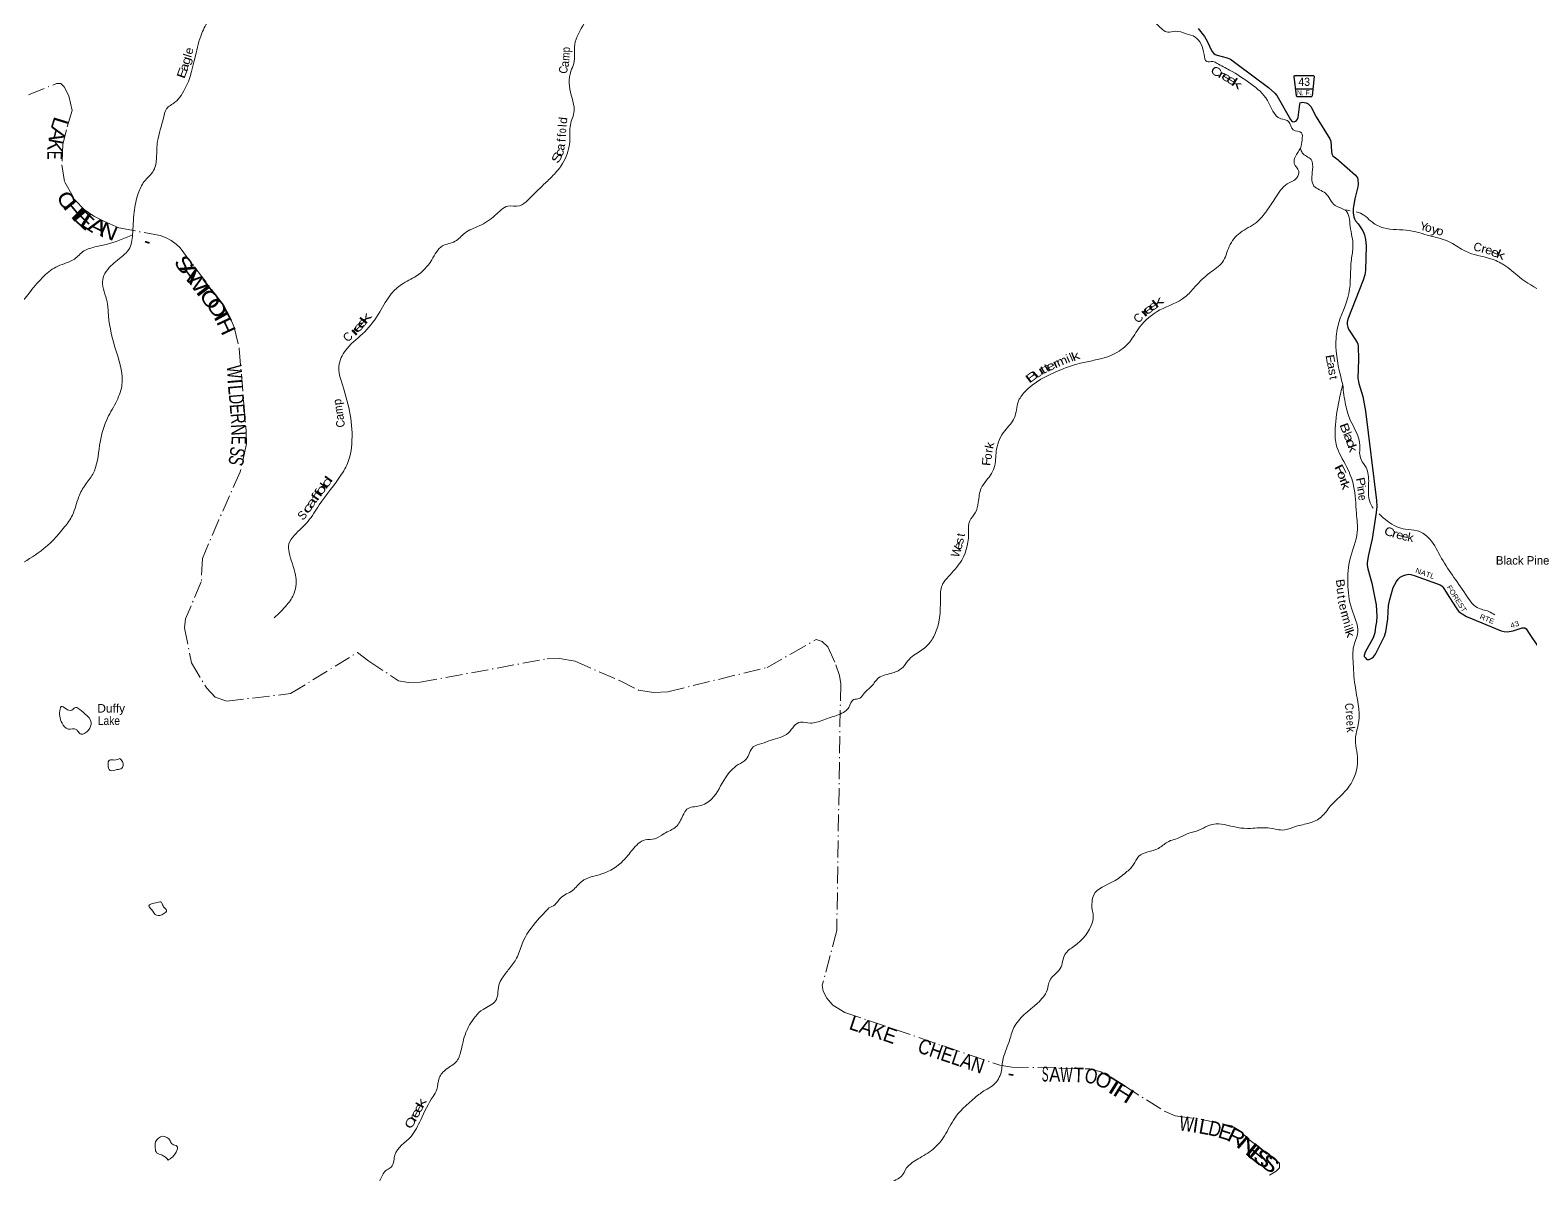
# Model space of a CAD drawing. Header units: feet. Extents: x 0 to 246606, y 183576 to 368785.
# Drawn here: x 141135 to 176587, y 284863 to 311905 of the extents above; entities that cross this region are included whole.
import ezdxf
from ezdxf.enums import TextEntityAlignment as Align

# ---------------------------------------------------------------- set-up
doc = ezdxf.new("R2010")
doc.units = ezdxf.units.FT
doc.header["$LTSCALE"] = 80
doc.linetypes.add('DOT_DASHED', pattern=[7.7, 5, -1.2, 0.3, -1.2])
for name, color, linetype, lineweight in [('29', 7, 'Continuous', 25), ('30', 7, 'Continuous', 25), ('39', 7, 'Continuous', 13), ('41', 7, 'Continuous', 13), ('44', 7, 'DOT_DASHED', 13)]:
    doc.layers.add(name, color=color, linetype=linetype, lineweight=lineweight)

msp = doc.modelspace()

# ---------------------------------------------------------------- linework, layer by layer
at = {"layer": '29'}
for points in [[(168728.82, 311940.42), (168871.87, 311755.83), (168940.45, 311643.09), (169047.59, 311407.79), (169094.62, 311354.2), (169128.25, 311328.97), (169172.26, 311311.59), (169409.1, 311248.07), (169489.69, 311215.42), (169650.25, 311099.96), (170384.16, 310544.83), (170540.4, 310410.05), (170581.34, 310360.27), (170910.28, 309789.4), (170933.37, 309759.23), (170956.48, 309745.57), (170996.68, 309739.38), (171021.63, 309748.72), (171048.94, 309770.8), (171072.06, 309803.39), (171084.55, 309836.45), (171125.46, 310156.97), (171137.21, 310181.89), (171158.22, 310195.56), (171187.64, 310198.72), (171229.58, 310195.67), (171275.9, 310186.1), (171326.33, 310161.92), (171351.55, 310140.89), (171388.34, 310099.6), (171515.58, 309852.3), (171839.09, 309335.51), (171856.54, 309283.49), (171871.49, 309035.73), (171883.22, 308978.04), (171897.93, 308947.54), (171909.98, 308931.12), (172033.85, 308836.28)], [(172033.85, 308836.28), (172048.72, 308824.89), (172442.21, 308477.57), (172469.2, 308441.77), (172488.44, 308412.38), (172496.85, 308372.43), (172505.25, 308260.98), (172500.16, 308202.13), (172427.02, 307919.76), (172391.61, 307736.27), (172389.68, 307692.17), (172389.68, 307589.13), (172404.39, 307481.89), (172416.76, 307442.21), (172444.32, 307397.78), (172501.4, 307327.71), (172585.12, 307209.58), (172625.05, 307146.5), (172652.74, 307068.42), (172677.59, 306959.35), (172691.81, 306804.63), (172679.88, 306236.41), (172673.39, 306167.64), (172662.88, 306125.58), (172620.61, 305998.42), (172261.1, 305078.21), (172246.8, 305007.94), (172246.8, 304949.06), (172257.3, 304883.88), (172274.02, 304838.5), (172423.22, 304615.46), (172480.06, 304522.19), (172494.77, 304488.55), (172504.05, 304446.55), (172511.28, 304118.16), (172501.07, 303678.97), (172517.37, 303556.05), (172618.76, 303250.21), (172682.21, 302901.91), (172940.66, 300791.44), (172946.58, 300648.82), (172933.68, 300509.34), (172837.74, 299886.37), (172746.9, 299511.25), (172719.62, 299326.16), (172719.62, 299263.08), (172732.09, 299178.74), (172831.58, 298842.67), (172927.74, 298325.26), (172942.37, 298062.38), (172938.17, 297927.8), (172915.61, 297811.43), (172900.34, 297667.05), (172860.44, 297547.27), (172673.22, 297210.04), (172648.17, 297132.94), (172648.17, 297107.7), (172667.68, 297081.07), (172711.21, 297040.42), (172762.09, 297035.11), (172828.89, 297065.65), (172870.92, 297103.5), (172914.01, 297160.64), (173128.96, 297590.67), (173156.72, 297688.08), (173209.65, 298000), (173218.52, 298312.33), (173249.18, 298453.5), (173331.23, 298737.92), (173408.89, 298882.47), (173450.92, 298937.14), (173500.76, 298980.38), (173560.19, 299012.85), (173627.44, 299038.08), (173690.48, 299050.7), (173751.16, 299043.86), (173854.39, 299017.05), (174441.81, 298800.85), (174489.03, 298771.02), (174514.24, 298741.58), (174542.92, 298694.08)], [(174542.92, 298694.08), (174607.01, 298587.95), (174804.65, 298278.47), (174850.82, 298210.92), (174880.25, 298175.17), (174913.51, 298148.59), (174963.95, 298112.85), (175060.13, 298053.85), (175883.47, 297712.66), (175951.62, 297696.49), (176023.07, 297692.29), (176168.18, 297715.83), (176376.11, 297784.81), (176409.73, 297789.02), (176442.62, 297783.43), (176476.98, 297763.78), (176563.5, 297628.78), (176736.94, 297357.49)]]:
    msp.add_lwpolyline(points, dxfattribs=at)
at = {"layer": '30'}
msp.add_line((171031.49, 310517.41), (171436.56, 310517.41), dxfattribs=at)
msp.add_lwpolyline([(171077.34, 310326.86), (171058.36, 310328.97), (171047.12, 310348.66), (170991.59, 310809.32), (170997.21, 310820.57), (171011.27, 310829.01), (171452.67, 310827.6), (171459.7, 310823.38), (171466.73, 310807.91), (171419.63, 310354.29), (171410.49, 310335.3), (171399.96, 310326.15)], close=True, dxfattribs=at)
at = {"layer": '39'}
msp.add_line((172202.4, 307655.64), (172314.08, 307634.58), dxfattribs=at)
for points in [[(171146.68, 309113.32), (171179.35, 309313.34), (171163.46, 309480.89), (170970.55, 309547.57), (170863.31, 309744.47), (170676.47, 309811.21), (170360.41, 310244.36), (169978.08, 310628.32), (169464.77, 310960.39), (169173.82, 311116.97), (169074.25, 311158.36), (168928.56, 311158.85), (168864.11, 311325.89), (168653.46, 311739.94), (168442.22, 311818.55), (168182.66, 311874.43), (168008.87, 311852.4), (167776.48, 312019.7), (167573.86, 312243.89), (167522.66, 312499.98), (167409.99, 312634.18), (167251.69, 312681.02), (167133.78, 312734.34), (167017.19, 312856.38), (166830.94, 312866.55), (166696.85, 312919.7), (166531, 313109.92), (166443.6, 313147.4), (166188.57, 313352.85), (165877.95, 313650.67), (165697.51, 313881.16), (165598.91, 314221.62), (165390.16, 314647.81), (165339.69, 314833.18), (165272.43, 315076.98), (165106.45, 315279.33), (165066.18, 315456.72), (165008.01, 315678.86), (164890.61, 315785.23), (164805.6, 316199.62), (164722.68, 316392.73), (164531.88, 316451.35), (164341.93, 316427.13), (164254.06, 316511.08), (164103.12, 316628.71), (163963.6, 316619.17), (163776.57, 316508.09), (163591.68, 316582.94), (163373.28, 316766.55), (163128.88, 316921.6), (162660.03, 317176.99)], [(148730.23, 315752.29), (148652.52, 315742.83), (148153.65, 315621.27), (147625.97, 315384.1), (147262.35, 315096.44), (146702.53, 314525.26), (146565.99, 314311.23), (146483.26, 314150.46), (146382.3, 313995.52), (146305.43, 313689.24), (146236.52, 313552.91), (145984.94, 313341.47), (145715.87, 312915.5), (145600.92, 312588.52), (145484.78, 312356.56), (145366.15, 312162.98), (145192.8, 311827.18), (145042.05, 311297.56), (144704.72, 310361.21), (144557.44, 310199.62), (144359.64, 310043.45), (144287.66, 309830.25), (144147.28, 309278.52), (144123.87, 308892.05), (144055.02, 308589.92), (143832.34, 308326.28), (143692.58, 308047.51), (143595.21, 307605.51), (143559.54, 307071.29)], [(153273.8, 308263.88), (153487.61, 308467.03), (153715.31, 308754.33), (153878.49, 309216.76), (153889.03, 309568.47), (153917.48, 309752.65), (153972.48, 309912.85), (153984.9, 310082.72), (153917.24, 310364.91), (153911.37, 310934.67), (153978.33, 311113.19), (154002.03, 311562.03), (154223.5, 312061.44), (154560.64, 312921.74), (154593.98, 313045.85)], [(171146.68, 309113.32), (171017.64, 308905.49), (170996.96, 308751.7), (171101.98, 308574.99), (171059.09, 308416.92), (170831.95, 308271.07), (170544.07, 307932.62), (170340.81, 307629.41), (170102.8, 307360.19), (169716.82, 307117.7), (169461.16, 306793.73), (169297.07, 306420.21), (168998.16, 306170.55), (168649.52, 305837.53), (168421.28, 305602.76), (167823.52, 305293.39), (167344.13, 304886.25), (167108.9, 304544.31), (166759.72, 304263.81), (165825.56, 304005.47), (165458.68, 303872.3), (164626.34, 303354.36), (164472.97, 303118.36), (164387.74, 302749.7), (164156.19, 302442.15), (163964.42, 302005.7), (163919.82, 301621.3), (163846.88, 301434.64), (163603.66, 301082.51), (163532.24, 300748.35), (163461.94, 300501.09), (163330.35, 300311.79), (163301.2, 299998.28), (163095.83, 299311.12), (162785.93, 298950.21), (162676.32, 298787.41), (162639.16, 298465.73), (162498.21, 297613.55), (162320.73, 297361.13), (162051.63, 297164.32), (161897.1, 297041.46), (161747.29, 296851.97), (161513.94, 296720.2), (161177.26, 296601.49), (161013.34, 296407.8), (160821.01, 296221.91), (160718.93, 296113.74), (160587.64, 296092.16), (160476.23, 295907.11), (160384.15, 295811.17), (160055.75, 295674.36), (159708.95, 295555.55), (159569.58, 295531.86), (159336.61, 295559.72), (159185.79, 295469.23), (159043.89, 295298.01), (158636.86, 295134.11), (158417.15, 295053), (158215.64, 294972.08), (158050.66, 294685.43), (157861.81, 294554.13), (157559.46, 294245.84), (157236.81, 293747.39), (156947.16, 293580.68), (156652.55, 293502.82), (156554.95, 293352.27), (156391.78, 293085.85), (156112.19, 292925.3), (155890.91, 292799.72), (155666.55, 292777.16), (155363.43, 292543.63), (155147.55, 292286.76), (154642.9, 291974.32), (154165.18, 291797.56), (153948.87, 291583.12), (153669.42, 291408.43), (153527.4, 291244.27), (153391.1, 291171.26)], [(171145.19, 309110.92), (171184.56, 309004.23), (171392.56, 308846.78), (171425.43, 308602.63), (171461.74, 308221.1), (171734.65, 308048.16), (171960.15, 307763.59), (172210.27, 307642.96), (172317.32, 307268.24), (172382.82, 306802.15), (172345.63, 306484.51), (172285.06, 305685.71), (172022.06, 304896.91), (171980.31, 304431.72), (172141.4, 303526.13)], [(153273.8, 308263.88), (152897.26, 307895.06), (152693.21, 307754.99), (152420.93, 307745.48), (152125.02, 307529.44), (151746.8, 307280.01), (151405.92, 307109.9), (151176.33, 306914.92), (150877.05, 306805.99), (150622.93, 306475.23), (150258.46, 306094.56), (149909.89, 305894.02), (149668.5, 305674.63), (149399.43, 305248.65), (149040.11, 304779.08), (148625.36, 304385.63), (148440.23, 304023.4), (148544.62, 303422.2), (148727.29, 302047.62), (148668.38, 301757.74), (148495.13, 301413.85), (147967.52, 300687.39), (147703.97, 300303.95), (147381.26, 299972.32), (147250.64, 299768.48), (147253.18, 299566.33), (147407.16, 299032.48), (147374.18, 298605.44), (147202.11, 298328.29), (146905.32, 298021.26)], [(172456.43, 307607.75), (172510.2, 307597.61), (172840.38, 307364.65), (173100.72, 307234.02), (173716.51, 307167.73), (174197.33, 307043.45), (174684.53, 306888.93), (175038.76, 306678.45), (175631.38, 306504.83), (175946.51, 306358.6), (176307.56, 306075.46), (176879.58, 305739.96), (177405.06, 305602.01), (177805.04, 305468.8), (178174.54, 305347.39)], [(143558.15, 307065.85), (142936.93, 306841.01), (142625.05, 306772.36), (142408.21, 306686.72), (142182.63, 306493.81), (141791.24, 306329.13), (141467.28, 306096.56), (141143.03, 305726.5), (140595.24, 305161.53), (140399.51, 305001.35), (140175.91, 304650.76), (139974.71, 304444.01), (139802.94, 304304.35), (139673.54, 304003.47), (139508.54, 303645.53), (139019.55, 303218.8), (138919.45, 302995.13), (138781.5, 302732.56), (138488.59, 302437.7), (138199.45, 302003.39), (137968.59, 301426.26), (137801.01, 301112.77), (137518.05, 300668.42), (137162.51, 300219.11), (136903.36, 299645.66), (136687.74, 299301.24), (136649.4, 299141.03), (136619.08, 298823.21), (136496.43, 298627.56), (136469.89, 298491.76), (136348.82, 298492.25), (136261.77, 298353.66), (136171.73, 298293.88), (135888.62, 298183.14), (135202.36, 298041.02), (135064.63, 297922.01), (134828.01, 297644.04), (134568.34, 297272.77), (134612.53, 297127.76), (134688.06, 297057.95), (134721.65, 296953.23), (134794.31, 296790.38), (134788.79, 296426.37), (134784.55, 295637.79), (134751.83, 295350.27), (134651.32, 295158.94), (134589.91, 294907.45), (134432.72, 294569.84), (133956.97, 293730.8), (133683.96, 293458.44), (133432.26, 293095.36)], [(143559.54, 307071.29), (143471.07, 306724.43), (143327.67, 306575.02), (143008.35, 306293.98), (142879.58, 306104.32), (142849.73, 305909.84), (142968.79, 305426.1), (142980.95, 305260.46), (143134.52, 304437.48), (143301.64, 303499.42), (143161.36, 303101.36), (142938.58, 302684.06), (142778.46, 302097.71), (142617.54, 301414.3), (142443.07, 301167.45), (142289.24, 300884.46), (142135.31, 300447.81), (141953.18, 300168.51), (141395.31, 299603.42), (140844.8, 299254.76), (140482.65, 299011.6), (140135.79, 298513.87), (139942.4, 298005.96), (139776.36, 297730.9), (139591.63, 297498.07), (139440.84, 297293.98), (139235.82, 296909.25), (139075.59, 296492.74), (138976.17, 296214.48), (138836.46, 295931.68), (138421.34, 295245.05), (138061.73, 294959.46), (137867.02, 294718.42), (137726.96, 294302.16), (137428.08, 293517.94), (137327.65, 293320.55), (137153.67, 293035.29), (137078.18, 292779.57), (137019.9, 292439.16), (136919.92, 292205.38), (136803.83, 291969.38), (136453.18, 291613.13), (136241.66, 291102.97), (136205.11, 290477.75), (136140.87, 289807.7), (136132.26, 289528.57), (135990.53, 289245.73), (135893.24, 288797.67), (135816.02, 288519.7), (135704.3, 288095.71), (135657.24, 287342.98)], [(172141.4, 303526.13), (172054.06, 303165.54), (171963.88, 302491.71), (171983.83, 302126.18), (172238.36, 301577.2), (172398.68, 301138.38), (172464.01, 300492.45), (172482.82, 300042.04), (172315.18, 299423.98), (172260.48, 298841.45), (172351.78, 298228.12), (172494.99, 297682.02), (172397.41, 297333.45), (172384.54, 297012.02), (172431.06, 296424.5), (172513.01, 295540.3), (172445.7, 295200.13), (172489.61, 294669.15), (172295.75, 294042.73), (171847.37, 293571.25), (171635.46, 293322.51), (171363.81, 293176.19), (171026.73, 293095.87), (170772.63, 293014.4), (170369.5, 293060.69), (169964.95, 293048.36), (169657.18, 293069.38), (169150.48, 293152.98), (168954.67, 293108.49), (168743.3, 293003.22), (168505.25, 292934.04), (168303.9, 292838.98), (167999.55, 292724.65), (167786.59, 292576.93), (167317.15, 292382.06), (167201.7, 292196.97), (167019.53, 292007.14), (166722.27, 291793.87), (166260.17, 291475.82), (166219.41, 291307.68), (166221.24, 291129.88), (166249.02, 290986.7), (166228.31, 290836.96), (165797.13, 290266.65), (165578.59, 290072.39), (165468.71, 289739.85), (165314.59, 289576.58), (165220.79, 289450.31), (165158.32, 289229.4), (164932.84, 288921.92), (164374.28, 288344.21), (164258.39, 288005.54), (164111.19, 287563.49), (164061.81, 287249.77), (163866.39, 286970.89), (163697.51, 286866.07), (163456.52, 286689.76), (162944.05, 286154.97), (162701.51, 285736.17), (162465.46, 285473.03), (162109.7, 285242.98), (161840.78, 285027.99), (161709.29, 284828.59), (161542.43, 284723.78), (161331.83, 284543.75), (161220.18, 284382.95), (160965.82, 284129.72), (160609.36, 283770.34), (160417.57, 283531.91), (160118.44, 283304.48), (159402.17, 282911.02), (159143.22, 282710.28), (158919.69, 282410.9), (158591.45, 281865.92), (158441.02, 281541.03), (158266.87, 281161.34), (158031.7, 280813.34), (157774.65, 280428.74), (157579.54, 280119.55), (157186.57, 279375.86), (156955.07, 278868.27), (156796.69, 278529.15), (156704.93, 278204.89), (156710.75, 277837.18), (156703.23, 277584.52), (156540.54, 277467.64), (156451.1, 277311.11), (156486.06, 277060.91), (156471.93, 276860.72), (156353.08, 276416.94), (156318.47, 276240.78), (156339.55, 276020.99)], [(172141.4, 303526.13), (172209.03, 303049.96), (172319.94, 302693.47), (172546.64, 302095.71), (172540.36, 301919.84), (172574.4, 301758.55), (172691.65, 301571.85), (172752.74, 301209.83), (172788.18, 300740.03), (172858.44, 300614.58)], [(173001.4, 300475.82), (173416.27, 300173.07), (173617.14, 300118.6), (173900.84, 300077.12), (174151.23, 299930.21), (174443.16, 299482.67), (175039.2, 298583.66), (175319.7, 298263.29), (175589.82, 298170.45), (175731.59, 298090.67)], [(142267.11, 295888.14), (142440.36, 295748.8), (142580.05, 295550.4), (142513.71, 295369.61), (142341.36, 295276.45), (142272.03, 295334.21), (142226.99, 295386.21), (142033.17, 295395.89), (141894.21, 295535.66), (141845.6, 295872.7), (141869.15, 295925.56), (141986.84, 295872.46), (142120.39, 295841.8), (142240.68, 295903.98), (142267.11, 295888.14)], [(143260.4, 294697.32), (143127.87, 294663.66), (143010.89, 294660.16), (142977.88, 294556.63), (143030.09, 294415.76), (143189.21, 294437.99), (143301.83, 294467.72), (143335.01, 294557.1), (143315.94, 294629.65), (143260.64, 294695.67)], [(153391.1, 291171.26), (153132.55, 290890.04), (152756.34, 290319.16), (152629.39, 289983.94), (152450.97, 289730.98), (152290.27, 289512.6), (152207.59, 289347.78), (152182.11, 289127.08), (152131.53, 288976.82), (151835.47, 288772.91), (151519.24, 288406.99), (151452.27, 288276.75), (151322.65, 287832.32), (151213.2, 287549.89), (150967.36, 287362.79), (150798.47, 287154.42), (150743.38, 286880.77), (150654.63, 286717.9), (150362.89, 286168.3), (150133.79, 285773.16), (149749.91, 285331.58), (149727.37, 285197.85), (149664.72, 285045.42), (149566.57, 284987.57), (149412.03, 284761.18), (149286.03, 284510.9), (148972.71, 284074.25), (148761.17, 283887.59), (148340.01, 283522.37), (148195.69, 283445.73), (147869.99, 283352.65), (147569.86, 283150.71), (147213.61, 282919.75), (146826.56, 282730.86), (145896.91, 282367.3), (145410.07, 282251.96), (145273.73, 282183.51), (145069.42, 282063.66), (144912.49, 281705.82), (144690.6, 281379.51), (144357.09, 281104.36), (144011.98, 280788.63), (143713.57, 280610.97), (143151.87, 280351.13), (142576.14, 280083.03), (141828.4, 279533.73), (141387.11, 279325.96), (141042.72, 279275.1), (140762.59, 279087.56), (140241.54, 278803.98), (139896.27, 278662.12), (139610.35, 278775.77), (139233.21, 279084.39), (139075.24, 279130.92), (138864.24, 279223.28), (138752.33, 279298.69), (138602.86, 279310.95), (138404.85, 279332.71)], [(144334.12, 291148.74), (144276.77, 291216.75), (144239.37, 291303.22), (144142.56, 291299.97), (143939.82, 291216.53), (144001.4, 291132.39), (144122.15, 290996.44), (144295.19, 291035.02), (144362.79, 291114.73), (144334.12, 291148.74)], [(144396.39, 285213.31), (144257.69, 285332.86), (144125.85, 285387.81), (144092.23, 285494.54), (144102.48, 285642.27), (144272.27, 285779.88), (144443.12, 285670.84), (144498.65, 285586.62), (144606.11, 285545.52), (144583.7, 285401.69), (144462.41, 285258.62), (144396.39, 285213.31)]]:
    msp.add_spline(points, degree=3, dxfattribs=at)
at = {"layer": '44'}
for points in [[(141100.07, 310375.31), (141761.69, 310641.74), (141861.95, 310639.32), (141944.69, 310564.76), (142053.78, 310351.37), (142133.54, 310000.64), (141994.98, 309549.07), (141912.04, 309209.99), (141890.54, 308724.21), (141954.8, 308309.38), (142201.26, 307884.76), (142416.67, 307667.98), (142641.88, 307509.4), (142879.6, 307388.37), (143229.58, 307232.79), (144205.69, 307050.44), (144351.79, 306998.19), (144468.56, 306931.42), (144589.51, 306847.95), (144679.2, 306759.53), (145724.7, 305381.18), (145849.01, 305145.27), (145957.37, 304884.42), (146075.38, 304386.93), (146240.96, 302413.87), (146246.42, 302129.84), (146097.68, 301468.1), (145594.67, 300334.67), (145207.53, 299425.63), (145180.31, 298870.78), (144806.31, 297998.59), (144786.77, 297789.44), (144949.21, 296956.09), (145307.8, 296360.99), (145506.95, 296145.67), (145781.47, 296057.48), (147291.07, 296231.99), (148871.55, 297205.65), (149136.55, 296999.73), (149840.8, 296535.97), (150077.89, 296494.14), (150353.57, 296501.88), (153347.58, 297053.36)], [(153347.58, 297053.36), (153639.51, 297061.7), (154014.97, 296995.65), (155054.67, 296538.56), (155506.63, 296315.16), (155858.23, 296260.44), (156198.05, 296276.52), (158544.02, 296850.1), (159112.54, 297170.72), (159706.25, 297512.77), (159845.24, 297466.51), (159975.37, 297336.68), (160171.07, 296915.64), (160253.95, 296656.9), (160282.39, 296459.54), (160189.53, 290638.52), (159848.63, 289342.78), (159870.27, 289207.65), (159953.89, 289042.04), (160095.48, 288873.79), (160377.56, 288700.51), (164040.79, 287459.06), (164322.32, 287410.54), (165441.7, 287387.59), (166167.75, 287367.25), (166430.44, 287299.39), (166985.45, 286964.3), (167944.4, 286361.5), (168184.87, 286262.03), (168804.78, 286175.95), (169510.25, 286024.1), (169704.35, 285910.78), (169925.25, 285699.23), (170643.92, 285144.24), (170649.44, 285035.08), (170571.82, 284950.94), (170414.17, 284854.6)]]:
    msp.add_lwpolyline(points, dxfattribs=at)

# ---------------------------------------------------------------- texts
at = {"layer": '30'}
for s, height, rotation, width, p in [('43', 194, 0.63, 0.95, (171231.32, 310585.03)), ('N. F.', 114.1, 0.63, 0.95, (171231.07, 310366.15)), ('NATL', 120, 339.794, 1.15, (174067.02, 299013.44)), ('FOREST', 120, 302.563, 1.1, (174783.47, 298443.03)), ('RTE', 120, 337.491, 1.1, (175527.76, 297939.19)), ('43', 120, 18.353, 1.2, (176220.78, 297807.02))]:
    msp.add_text(s, height=height, rotation=rotation, dxfattribs=dict(at, width=width)).set_placement(p, align=Align.CENTER)
at = {"layer": '41'}
for s, rotation, p in [('l', 72.648, (144950.24, 311271.55)), ('a', 83.367, (153862.18, 311094.2)), ('l', 87.674, (153807.64, 309642.44)), ('f', 86.212, (153785.11, 309293.44)), ('f', 90.202, (153795.19, 309418.77)), ('Y', 344.928, (174030.41, 307171.26)), ('C', 345.942, (175304.76, 306681.94)), ('C', 44.814, (167379.73, 305034.4)), ('C', 44.502, (148710.03, 304588.18)), ('l', 24.045, (165768.13, 304082.79)), ('t', 280.087, (171830.11, 303677.29)), ('p', 97.486, (148489.36, 303129.59)), ('a', 98.398, (148542.09, 302776.38)), ('l', 292.351, (172156.59, 302334.42)), ('r', 82.633, (163869.5, 301957.56)), ('i', 282.18, (172486.05, 301087.73)), ('S', 46.886, (147637.69, 300375.99)), ('t', 80.263, (163216.14, 299964.62)), ('e', 347.154, (173595.2, 299851.01)), ('W', 70.032, (163107.08, 299549.84)), ('t', 280.497, (172014.76, 298498.3)), ('t', 280.497, (172031.41, 298384.12)), ('i', 289.147, (172173.13, 297797.19)), ('l', 289.147, (172188.68, 297724.2)), ('r', 275.244, (172213.3, 295777.53)), ('k', 277.857, (172231.06, 295371.3))]:
    msp.add_text(s, height=200, rotation=rotation, dxfattribs=at).set_placement(p, align=Align.CENTER)
for s, rotation, width, p in [('g', 72.648, 1.25, (144913.98, 311155.93)), ('e', 74.884, 1.05, (144982.64, 311388.57)), ('m', 84.695, 0.85, (153879.71, 311269.02)), ('p', 88.904, 0.85, (153888.61, 311438.67)), ('E', 69.84, 1.4, (144820.85, 310856.62)), ('a', 72.648, 1.2, (144869.13, 310999.09)), ('C', 79.614, 0.9, (153827.94, 310946.63)), ('C', 332.363, 1.25, (169106.14, 310838.9)), ('r', 331.06, 1.6, (169235.45, 310769.68)), ('e', 329.344, 1.5, (169347, 310710.62)), ('e', 329.344, 1.5, (169469.66, 310638.74)), ('k', 326.883, 1.8, (169588.38, 310555.87)), ('d', 83.766, 1.05, (153820.99, 309760.76)), ('o', 87.743, 0.75, (153798.35, 309524.27)), ('a', 79.246, 1.05, (153762.34, 309126.67)), ('S', 61.259, 1.5, (153668.44, 308848.87)), ('c', 70.822, 1.35, (153731.5, 308980.09)), ('o', 344.928, 1.05, (174142.83, 307141.66)), ('y', 343.454, 1.15, (174294.55, 307098.02)), ('o', 343.454, 1.1, (174414.56, 307062.37)), ('r', 345.942, 1.2, (175449.2, 306643.01)), ('e', 344.461, 1.1, (175567.4, 306612.84)), ('e', 337.833, 1.25, (175705.3, 306558.33)), ('k', 337.833, 1.45, (175837.36, 306507.22)), ('k', 37.787, 1.95, (167833.53, 305402.37)), ('r', 41.13, 2.1, (167530.39, 305171.08)), ('e', 38.317, 1.75, (167611.61, 305238.6)), ('e', 35.933, 1.7, (167718.19, 305316.76)), ('r', 42.502, 2.15, (148872.22, 304727.08)), ('e', 46.415, 2, (148965.65, 304832.56)), ('e', 51.628, 1.75, (149050.93, 304931.63)), ('k', 51.628, 2, (149139.42, 305037.82)), ('i', 24.045, 1.1, (165690.25, 304052.01)), ('k', 21.741, 1.4, (165864.62, 304113.09)), ('E', 280.087, 1.2, (171752.06, 304116.07)), ('B', 36.381, 1.75, (164857.13, 303639.57)), ('u', 33.124, 1.75, (164999.07, 303733.36)), ('t', 31.139, 1.45, (165110.95, 303796.98)), ('t', 29.323, 1.4, (165198.51, 303842.65)), ('e', 26.323, 1.35, (165282.11, 303881.85)), ('r', 25.119, 1.5, (165406.1, 303937.9)), ('m', 22.852, 1.15, (165541.57, 303997.17)), ('a', 280.087, 1.05, (171782.26, 303964.02)), ('s', 280.087, 1.15, (171808.18, 303813.84)), ('m', 98.398, 0.9, (148516.68, 302948.52)), ('C', 98.398, 0.9, (148564.97, 302621.37)), ('B', 290.256, 1.35, (172102.67, 302469.84)), ('k', 78.287, 1.15, (163896.31, 302077.05)), ('a', 292.351, 1.35, (172195.26, 302240.64)), ('c', 290.984, 1.4, (172242.53, 302116.27)), ('k', 288.082, 1.3, (172281.76, 301996.79)), ('F', 84.503, 1.2, (163822.76, 301699.12)), ('o', 79.309, 0.95, (163850.73, 301817.56)), ('d', 54.057, 1.85, (148222.74, 301174.44)), ('F', 296.53, 1.7, (171995.99, 301470.63)), ('o', 296.638, 1.35, (172038, 301352.62)), ('f', 55.584, 1.85, (147954.13, 300813.14)), ('f', 53.963, 1.9, (148023.14, 300906.8)), ('o', 53.963, 1.65, (148081.15, 300988.15)), ('l', 53.963, 1.45, (148155.93, 301083.74)), ('r', 293.638, 1.45, (172084.27, 301220.18)), ('k', 290, 1.35, (172112.51, 301113.61)), ('P', 282.664, 1.2, (172474.88, 301211.32)), ('n', 281.189, 1.1, (172496.37, 300987.55)), ('c', 55.412, 1.85, (147771.09, 300562.15)), ('a', 55.412, 1.75, (147854.65, 300682.35)), ('e', 278.547, 0.9, (172512.02, 300847.58)), ('C', 336.311, 1.2, (173202.79, 299964.12)), ('r', 342.191, 1.3, (173342.07, 299917.39)), ('e', 343.487, 1.1, (173464.74, 299884.95)), ('k', 349.303, 1.1, (173726.12, 299824.24)), ('e', 74.263, 1.1, (163148.74, 299692.77)), ('s', 81.263, 1.1, (163183.95, 299824.41)), ('B', 278.678, 1.1, (171991.11, 298823.47)), ('u', 278.678, 1.05, (172004.08, 298647)), ('e', 284.07, 1.05, (172063.96, 298260.6)), ('r', 287.672, 1.3, (172097.74, 298110.47)), ('m', 287.672, 1.05, (172137.34, 297966.92)), ('k', 289.234, 1.35, (172218.85, 297619.27)), ('C', 275.244, 0.85, (172197.26, 295916.98)), ('e', 275.244, 0.85, (172223.31, 295661.96)), ('e', 274.117, 0.8, (172227.48, 295523.96)), ('k', 62.028, 1.6, (150458.4, 286518.69)), ('e', 62.028, 1.4, (150394.88, 286399.08)), ('C', 59.211, 1.35, (150200.59, 286041.56)), ('r', 60.579, 1.65, (150269.36, 286162.61)), ('e', 62.028, 1.4, (150328.4, 286273.39))]:
    msp.add_text(s, height=200, rotation=rotation, dxfattribs=dict(at, width=width)).set_placement(p, align=Align.CENTER)
msp.add_text('Black Pine', height=200, dxfattribs=at).set_placement((175758.16, 299278.49))
for s, width, p in [('Duffy', 1.05, (142724.81, 295785.28)), ('Lake', 0.9, (142738.1, 295492.99))]:
    msp.add_text(s, height=200, dxfattribs=dict(at, width=width)).set_placement(p)
at = {"layer": '44'}
for s, rotation, width, p in [('A', 255.653, 1.1, (141611.25, 309480.28)), ('L', 252.942, 1.15, (141669.89, 309739.39)), ('K', 259.653, 0.95, (141565.09, 309215.66)), ('E', 269.052, 0.65, (141544.88, 308950.63)), ('C', 300.132, 1.2, (141846.81, 307801.4)), ('H', 309.815, 1.55, (142055.88, 307534.14)), ('E', 316.815, 1.7, (142267.66, 307324.2)), ('L', 326.946, 1.6, (142452.31, 307209.37)), ('A', 333.946, 1.4, (142662.09, 307107.09)), ('N', 336.946, 1.2, (142929.15, 306992.34)), ('S', 307.181, 1.3, (144637.17, 306259.37)), ('A', 307.181, 1.7, (144781.01, 306073.91)), ('W', 307.181, 1.2, (144923.96, 305863.87)), ('T', 307.181, 1.75, (145093.59, 305643.05)), ('O', 307.181, 1.3, (145254.93, 305441.36)), ('O', 307.181, 1.3, (145407.94, 305240.97)), ('T', 299.097, 1.5, (145503.16, 305057.97)), ('H', 295.097, 1.15, (145609.51, 304835.25)), ('W', 274.797, 0.7, (145793.41, 303819.19)), ('L', 274.797, 0.85, (145819.46, 303396.86)), ('D', 274.797, 0.7, (145839.25, 303173.59)), ('E', 274.797, 0.75, (145859.03, 302941.95)), ('R', 274.797, 0.75, (145879.87, 302714.66)), ('N', 273.797, 0.8, (145885.97, 302451.55)), ('S', 257.332, 0.7, (145864.64, 301976.8)), ('E', 269.101, 0.65, (145894.46, 302219.5)), ('S', 257.332, 0.7, (145837.64, 301771.83)), ('LAKE', 341.279, 0.95, (160996.82, 288132.48)), ('CHELAN', 341.279, 0.85, (162840.37, 287507.85)), ('S', 358.825, 0.5, (165109.18, 287070.2)), ('A', 358.825, 0.85, (165338.78, 287065.32)), ('W', 358.395, 0.65, (165608.8, 287057.69)), ('T', 358.395, 0.85, (165900.46, 287049.64)), ('O', 348.395, 0.8, (166165.89, 287027.63)), ('T', 327.878, 1.55, (166646.72, 286788.97)), ('H', 327.878, 1.35, (166877.59, 286646.84)), ('W', 352.095, 0.75, (168428.44, 285896.2)), ('D', 346.853, 0.85, (169085.12, 285780.39)), ('R', 334.723, 1.15, (169556.47, 285603.85)), ('N', 319.239, 1.65, (169802.36, 285380.55)), ('E', 320.323, 1.6, (169995.54, 285227.88)), ('S', 322.323, 1.35, (170157.18, 285112.45)), ('S', 322.323, 1.35, (170308.1, 284998.18))]:
    msp.add_text(s, height=350, rotation=rotation, dxfattribs=dict(at, width=width)).set_placement(p, align=Align.CENTER)
for s, rotation, p in [('-', 343.418, (143866.76, 306761.32)), ('I', 274.797, (145803.93, 303590.2)), ('-', 350.221, (164283.95, 287097.22)), ('O', 337.516, (166425.2, 286940.01)), ('I', 352.095, (168643.55, 285865.17)), ('L', 349.853, (168849.92, 285827.26)), ('E', 342.853, (169322.23, 285710.56))]:
    msp.add_text(s, height=350, rotation=rotation, dxfattribs=at).set_placement(p, align=Align.CENTER)

doc.saveas('drawing.dxf')
